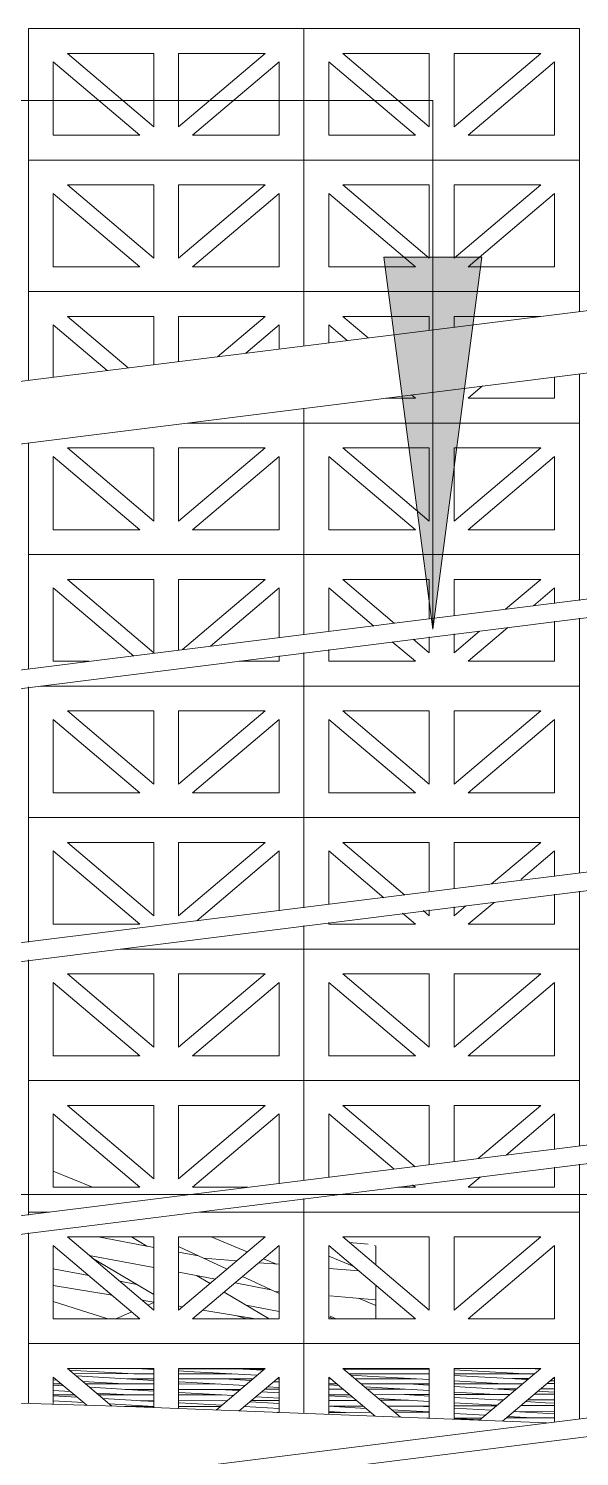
# Model space of a CAD drawing. Header units: millimetres. Extents: x -12186 to 152825, y -4386 to 9463.
# Drawn here: x -1967 to -1523, y 15 to 1166 of the extents above; entities that cross this region are included whole.
import ezdxf

# ---------------------------------------------------------------- set-up
doc = ezdxf.new("R2010")
doc.units = ezdxf.units.MM
for name, color, linetype, lineweight in [('A-FLOR', 192, 'Continuous', 9), ('A-FLOR-HRAL', 11, 'Continuous', 5), ('A-FLOR-PATT', 8, 'Continuous', 9), ('A-GLAZ-CURT', 52, 'Continuous', 5), ('C-TOPO', 7, 'Continuous', 5), ('G-ANNO-TEXT', 231, 'Continuous', 5)]:
    doc.layers.add(name, color=color, linetype=linetype, lineweight=lineweight)

# ---------------------------------------------------------------- blocks, each defined once
blk = doc.blocks.new('FP_1-Section A-A')
at = {"layer": 'A-FLOR-PATT', "color": 7, "lineweight": 5}
for p, q in [((-1934.4, 84.7), (-1882.3, 81.7)), ((-1931, 81.8), (-1882.3, 81.7)), ((-1882.3, 81.7), (-1866.2, 81.7)), ((-1880.5, 86), (-1866.2, 85.2)), ((-1874.2, 85.6), (-1866, 85.6)), ((-1845.9, 85.6), (-1794.2, 85.5)), ((-1845.9, 84), (-1838.9, 83.6)), ((-1845.9, 81.7), (-1803.5, 81.6)), ((-1838.9, 83.6), (-1782.9, 80.5)), ((-1794.2, 85.5), (-1778, 84.6)), ((-1794.2, 85.5), (-1777, 85.5)), ((-1713.4, 85.5), (-1644, 85.5)), ((-1708.2, 81.6), (-1645.9, 81.6)), ((-1707.6, 80.6), (-1689.7, 79.6)), ((-1645.9, 81.6), (-1644.2, 81.5)), ((-1645.9, 81.6), (-1644.2, 81.6)), ((-1624.2, 84.9), (-1567.1, 81.7)), ((-1624.2, 81.7), (-1567.1, 81.7)), ((-1567.1, 81.7), (-1559.4, 81.7)), ((-1563.2, 86), (-1554.8, 85.5)), ((-1947.2, 76.7), (-1944.1, 76.6)), ((-1947.2, 73.5), (-1940.6, 73.5)), ((-1947.2, 72.4), (-1938.7, 72)), ((-1928.8, 80), (-1866.2, 76.4)), ((-1923.4, 75.4), (-1890.2, 73.5)), ((-1921.2, 73.5), (-1890.2, 73.5)), ((-1917.9, 70.8), (-1866.2, 67.8)), ((-1890.2, 73.5), (-1866.2, 73.5)), ((-1889.3, 69.1), (-1866.2, 69.1)), ((-1887.8, 77.7), (-1866.2, 77.7)), ((-1845.9, 77.6), (-1810, 77.6)), ((-1845.9, 75.3), (-1792.6, 72.2)), ((-1845.9, 73.5), (-1813.7, 73.4)), ((-1845.9, 69.1), (-1814.2, 69.1)), ((-1814.2, 69.1), (-1797.4, 68.2)), ((-1814.2, 69.1), (-1796.3, 69.1)), ((-1810, 77.6), (-1787.8, 76.3)), ((-1810, 77.6), (-1786.3, 77.6)), ((-1776.9, 69.2), (-1765.2, 69.2)), ((-1774.5, 71.2), (-1765.2, 70.7)), ((-1769.7, 75.3), (-1765.2, 75.1)), ((-1766.9, 77.6), (-1765.2, 77.6)), ((-1725.2, 77.6), (-1723.4, 77.6)), ((-1725.2, 73.5), (-1718.5, 73.5)), ((-1725.2, 72.8), (-1717.1, 72.3)), ((-1725.2, 69.2), (-1713.5, 69.2)), ((-1704, 77.6), (-1654.7, 77.7)), ((-1699.2, 73.5), (-1660.9, 73.5)), ((-1696.4, 71.1), (-1644.2, 68.1)), ((-1694.1, 69.2), (-1664.1, 69.3)), ((-1689.7, 79.6), (-1644.2, 77.1)), ((-1660.9, 73.5), (-1644.2, 73.6)), ((-1660.9, 73.5), (-1644.8, 72.6)), ((-1624.2, 80.4), (-1564.9, 77.1)), ((-1624.2, 75.9), (-1584.5, 73.7)), ((-1624.2, 73.6), (-1584.5, 73.7)), ((-1624.2, 71.5), (-1574.9, 68.6)), ((-1589, 69.5), (-1573.9, 69.5)), ((-1584.5, 73.7), (-1568.9, 73.7)), ((-1577.1, 77.8), (-1564.1, 77.8)), ((-1554.4, 69.6), (-1543.2, 69.6)), ((-1549.5, 73.8), (-1543.2, 73.8)), ((-1546.8, 76.1), (-1543.2, 75.9)), ((-1544.7, 77.9), (-1543.2, 77.9)), ((-1947.2, 68.2), (-1933.3, 67.4)), ((-1947.2, 64.7), (-1930.1, 64.7)), ((-1947.2, 64), (-1928.1, 62.9)), ((-1947.2, 59.9), (-1922.9, 58.5)), ((-1912.6, 66.2), (-1885, 64.6)), ((-1910.7, 64.7), (-1885, 64.6)), ((-1907.3, 61.8), (-1866.2, 59.4)), ((-1885, 64.6), (-1866.2, 64.7)), ((-1877, 60), (-1866.2, 60)), ((-1845.9, 66.6), (-1802.2, 64.1)), ((-1845.9, 64.7), (-1811.3, 64.7)), ((-1845.9, 60), (-1807, 60.1)), ((-1845.9, 58.3), (-1835.8, 57.7)), ((-1835.8, 57.7), (-1811.4, 56.3)), ((-1788.7, 59.2), (-1765.2, 57.8)), ((-1787.6, 60.1), (-1765.2, 60.1)), ((-1784, 63.1), (-1765.2, 62)), ((-1779.3, 67.1), (-1765.2, 66.3)), ((-1725.2, 64.8), (-1708.3, 64.8)), ((-1725.2, 64), (-1706.1, 62.9)), ((-1725.2, 60.2), (-1702.9, 60.2)), ((-1688.9, 64.8), (-1664.2, 64.9)), ((-1685.3, 61.7), (-1644.2, 59.4)), ((-1683.6, 60.3), (-1660.8, 60.3)), ((-1664.2, 64.9), (-1644.2, 63.7)), ((-1664.2, 64.9), (-1644.2, 64.9)), ((-1624.2, 67), (-1590.5, 65.1)), ((-1624.2, 65), (-1590.5, 65.1)), ((-1624.2, 62.6), (-1584.7, 60.3)), ((-1624.2, 58.2), (-1589.5, 56.3)), ((-1590.5, 65.1), (-1579, 65.1)), ((-1588.7, 60.6), (-1584.4, 60.6)), ((-1566.5, 59.3), (-1550.8, 58.4)), ((-1564.9, 60.7), (-1543.2, 60.7)), ((-1559.6, 65.2), (-1543.2, 65.2)), ((-1556.7, 67.6), (-1553, 67.4)), ((-1553, 67.4), (-1543.2, 66.8)), ((-1550.8, 58.4), (-1543.2, 58)), ((-1902.1, 57.4), (-1866.2, 55.3)), ((-1889.9, 55.3), (-1866.2, 55.3)), ((-1845.9, 55.3), (-1812.6, 55.3)), ((-1793.3, 55.3), (-1765.2, 53.7)), ((-1766.8, 50.5), (-1765.2, 50.5)), ((-1725.2, 55.5), (-1695.3, 53.8)), ((-1725.2, 51.4), (-1711.4, 50.6)), ((-1725.2, 50.6), (-1711.4, 50.6)), ((-1724.1, 55.5), (-1697.3, 55.5)), ((-1711.4, 50.6), (-1691.6, 50.7)), ((-1678, 55.6), (-1653.8, 55.7)), ((-1674.6, 52.6), (-1644.2, 50.9)), ((-1672.3, 50.7), (-1644.2, 50.8)), ((-1653.8, 55.7), (-1644.2, 55.1)), ((-1653.8, 55.7), (-1644.2, 55.7)), ((-1624.2, 55.8), (-1589.9, 55.9)), ((-1624.2, 54), (-1594.2, 52.3)), ((-1624.2, 49.8), (-1598.8, 48.3)), ((-1582.1, 46.1), (-1561.1, 46.2)), ((-1580.7, 47.3), (-1561.1, 46.2)), ((-1576.1, 51.2), (-1543.2, 49.3)), ((-1574.2, 51.1), (-1543.2, 51.3)), ((-1570.4, 56), (-1543.2, 56.1)), ((-1561.1, 46.2), (-1543.2, 46.3)), ((-1646.1, 45.8), (-1644.2, 45.8)), ((-1624.2, 45.9), (-1601.6, 46)), ((-1624.2, 45.7), (-1603.4, 44.5))]:
    blk.add_line(p, q, dxfattribs=at)
blk = doc.blocks.new('The BREEZEBLOCK Family1 - The BREEZEBLOCK Family1-V93-Section A-A')
at = {"layer": 'A-GLAZ-CURT'}
for p, q in [((-1967.2, 106), (-1967.2, 57.8)), ((-1745.2, 106), (-1967.2, 106)), ((-1745.2, 49.6), (-1745.2, 106)), ((-1935.9, 86), (-1866.2, 86)), ((-1900, 55.6), (-1935.9, 86)), ((-1866.2, 86), (-1866.2, 54.3)), ((-1846.2, 53.6), (-1846.2, 86)), ((-1846.2, 86), (-1776.4, 86)), ((-1776.4, 86), (-1816, 52.4)), ((-1947.2, 57.1), (-1947.2, 79.1)), ((-1947.2, 79.1), (-1920.2, 56.3)), ((-1797.5, 51.7), (-1765.2, 79.1)), ((-1765.2, 79.1), (-1765.2, 50.4))]:
    blk.add_line(p, q, dxfattribs=at)
blk = doc.blocks.new('The BREEZEBLOCK Family1 - The BREEZEBLOCK Family1-V94-Section A-A')
at = {"layer": 'A-GLAZ-CURT'}
for p, q in [((-1745.2, 106), (-1745.2, 49.6)), ((-1523.2, 106), (-1745.2, 106)), ((-1523.2, 45.1), (-1523.2, 106)), ((-1713.9, 86), (-1644.2, 86)), ((-1667.5, 46.6), (-1713.9, 86)), ((-1644.2, 86), (-1644.2, 45.7)), ((-1624.2, 45), (-1624.2, 86)), ((-1624.2, 86), (-1554.4, 86)), ((-1554.4, 86), (-1603.8, 44.2)), ((-1725.2, 48.9), (-1725.2, 79.1)), ((-1725.2, 79.1), (-1687.8, 47.4)), ((-1585.2, 43.4), (-1543.2, 79.1)), ((-1543.2, 79.1), (-1543.2, 42.6))]:
    blk.add_line(p, q, dxfattribs=at)
blk = doc.blocks.new('The BREEZEBLOCK Family1 - The BREEZEBLOCK Family1-V97-Section A-A')
at = {"layer": 'A-GLAZ-CURT'}
for p, q in [((-1967.2, 212), (-1967.2, 209.6)), ((-1950.3, 212), (-1967.2, 212)), ((-1745.2, 212), (-1829.4, 212)), ((-1745.2, 106), (-1745.2, 212)), ((-1967.2, 195.3), (-1967.2, 106)), ((-1947.2, 126), (-1947.2, 185.1)), ((-1947.2, 185.1), (-1877.4, 126)), ((-1935.9, 192), (-1866.2, 192)), ((-1866.2, 132.9), (-1935.9, 192)), ((-1866.2, 192), (-1866.2, 132.9)), ((-1846.2, 132.9), (-1846.2, 192)), ((-1846.2, 192), (-1776.4, 192)), ((-1776.4, 192), (-1846.2, 132.9)), ((-1834.9, 126), (-1765.2, 185.1)), ((-1765.2, 185.1), (-1765.2, 126)), ((-1877.4, 126), (-1947.2, 126)), ((-1765.2, 126), (-1834.9, 126)), ((-1967.2, 106), (-1745.2, 106))]:
    blk.add_line(p, q, dxfattribs=at)
blk = doc.blocks.new('The BREEZEBLOCK Family1 - The BREEZEBLOCK Family1-V98-Section A-A')
at = {"layer": 'A-GLAZ-CURT'}
for p, q in [((-1745.2, 212), (-1745.2, 106)), ((-1523.2, 212), (-1745.2, 212)), ((-1523.2, 106), (-1523.2, 212)), ((-1725.2, 126), (-1725.2, 185.1)), ((-1725.2, 185.1), (-1655.4, 126)), ((-1713.9, 192), (-1644.2, 192)), ((-1644.2, 132.9), (-1713.9, 192)), ((-1644.2, 192), (-1644.2, 132.9)), ((-1624.2, 132.9), (-1624.2, 192)), ((-1624.2, 192), (-1554.4, 192)), ((-1554.4, 192), (-1624.2, 132.9)), ((-1612.9, 126), (-1543.2, 185.1)), ((-1543.2, 185.1), (-1543.2, 126)), ((-1655.4, 126), (-1725.2, 126)), ((-1543.2, 126), (-1612.9, 126)), ((-1745.2, 106), (-1523.2, 106))]:
    blk.add_line(p, q, dxfattribs=at)
blk = doc.blocks.new('The BREEZEBLOCK Family1 - The BREEZEBLOCK Family1-V100-Section A-A')
at = {"layer": 'A-GLAZ-CURT'}
for p, q in [((-1967.2, 318), (-1967.2, 212)), ((-1745.2, 318), (-1967.2, 318)), ((-1745.2, 237.4), (-1745.2, 318)), ((-1947.2, 232), (-1947.2, 291.1)), ((-1947.2, 291.1), (-1877.4, 232)), ((-1935.9, 298), (-1866.2, 298)), ((-1866.2, 238.9), (-1935.9, 298)), ((-1866.2, 298), (-1866.2, 238.9)), ((-1846.2, 238.9), (-1846.2, 298)), ((-1846.2, 298), (-1776.4, 298)), ((-1776.4, 298), (-1846.2, 238.9)), ((-1834.9, 232), (-1765.2, 291.1)), ((-1765.2, 291.1), (-1765.2, 234.9)), ((-1877.4, 232), (-1947.2, 232)), ((-1790.3, 232), (-1834.9, 232)), ((-1745.2, 212), (-1745.2, 223)), ((-1967.2, 212), (-1950.3, 212)), ((-1829.4, 212), (-1745.2, 212))]:
    blk.add_line(p, q, dxfattribs=at)
blk = doc.blocks.new('The BREEZEBLOCK Family1 - The BREEZEBLOCK Family1-V101-Section A-A')
at = {"layer": 'A-GLAZ-CURT'}
for p, q in [((-1745.2, 318), (-1745.2, 237.4)), ((-1523.2, 318), (-1745.2, 318)), ((-1523.2, 265.1), (-1523.2, 318)), ((-1725.2, 239.9), (-1725.2, 291.1)), ((-1725.2, 291.1), (-1672.5, 246.5)), ((-1713.9, 298), (-1644.2, 298)), ((-1655.6, 248.6), (-1713.9, 298)), ((-1644.2, 298), (-1644.2, 250)), ((-1624.2, 252.5), (-1624.2, 298)), ((-1624.2, 298), (-1554.4, 298)), ((-1554.4, 298), (-1604.9, 255.2)), ((-1582.2, 258), (-1543.2, 291.1)), ((-1543.2, 291.1), (-1543.2, 262.6)), ((-1543.2, 248.2), (-1543.2, 232)), ((-1523.2, 212), (-1523.2, 250.7)), ((-1655.4, 232), (-1669.4, 232)), ((-1657.6, 233.9), (-1655.4, 232)), ((-1612.9, 232), (-1603.1, 240.3)), ((-1543.2, 232), (-1612.9, 232)), ((-1745.2, 223), (-1745.2, 212)), ((-1745.2, 212), (-1523.2, 212))]:
    blk.add_line(p, q, dxfattribs=at)
blk = doc.blocks.new('The BREEZEBLOCK Family1 - The BREEZEBLOCK Family1-V104-Section A-A')
at = {"layer": 'A-GLAZ-CURT'}
for p, q in [((-1967.2, 415.3), (-1967.2, 318)), ((-1745.2, 424), (-1893.4, 424)), ((-1745.2, 318), (-1745.2, 424)), ((-1935.9, 404), (-1866.2, 404)), ((-1866.2, 344.9), (-1935.9, 404)), ((-1866.2, 404), (-1866.2, 344.9)), ((-1846.2, 344.9), (-1846.2, 404)), ((-1846.2, 404), (-1776.4, 404)), ((-1776.4, 404), (-1846.2, 344.9)), ((-1947.2, 338), (-1947.2, 397.1)), ((-1947.2, 397.1), (-1877.4, 338)), ((-1834.9, 338), (-1765.2, 397.1)), ((-1765.2, 397.1), (-1765.2, 338)), ((-1877.4, 338), (-1947.2, 338)), ((-1765.2, 338), (-1834.9, 338)), ((-1967.2, 318), (-1745.2, 318))]:
    blk.add_line(p, q, dxfattribs=at)
blk = doc.blocks.new('The BREEZEBLOCK Family1 - The BREEZEBLOCK Family1-V106-Section A-A')
at = {"layer": 'A-GLAZ-CURT'}
for p, q in [((-1967.2, 530), (-1967.2, 429.6)), ((-1745.2, 530), (-1967.2, 530)), ((-1745.2, 457.4), (-1745.2, 530)), ((-1935.9, 510), (-1866.2, 510)), ((-1866.2, 450.9), (-1935.9, 510)), ((-1866.2, 510), (-1866.2, 450.9)), ((-1846.2, 450.9), (-1846.2, 510)), ((-1846.2, 510), (-1776.4, 510)), ((-1776.4, 510), (-1846.2, 450.9)), ((-1947.2, 444), (-1947.2, 503.1)), ((-1947.2, 503.1), (-1877.4, 444)), ((-1831.5, 446.8), (-1765.2, 503.1)), ((-1765.2, 503.1), (-1765.2, 454.9)), ((-1877.4, 444), (-1947.2, 444)), ((-1745.2, 424), (-1745.2, 443)), ((-1893.4, 424), (-1745.2, 424))]:
    blk.add_line(p, q, dxfattribs=at)
blk = doc.blocks.new('The BREEZEBLOCK Family1 - The BREEZEBLOCK Family1-V107-Section A-A')
at = {"layer": 'A-GLAZ-CURT'}
for p, q in [((-1745.2, 530), (-1745.2, 457.4)), ((-1523.2, 530), (-1745.2, 530)), ((-1523.2, 485.1), (-1523.2, 530)), ((-1713.9, 510), (-1644.2, 510)), ((-1663.8, 467.6), (-1713.9, 510)), ((-1644.2, 510), (-1644.2, 471)), ((-1624.2, 472.5), (-1624.2, 510)), ((-1624.2, 510), (-1554.4, 510)), ((-1554.4, 510), (-1593.9, 476.6)), ((-1725.2, 459.9), (-1725.2, 503.1)), ((-1725.2, 503.1), (-1680.7, 465.4)), ((-1570.4, 480), (-1543.2, 503.1)), ((-1543.2, 503.1), (-1543.2, 482.6)), ((-1612.9, 444), (-1592, 461.7)), ((-1543.2, 468.2), (-1543.2, 444)), ((-1523.2, 424), (-1523.2, 470.7)), ((-1665.8, 452.9), (-1655.4, 444)), ((-1644.2, 450.9), (-1649, 455)), ((-1644.2, 455.6), (-1644.2, 450.9)), ((-1614.7, 458.9), (-1624.2, 450.9)), ((-1624.2, 450.9), (-1624.2, 458.1)), ((-1745.2, 443), (-1745.2, 424)), ((-1725.2, 444), (-1725.2, 445.5)), ((-1655.4, 444), (-1725.2, 444)), ((-1543.2, 444), (-1612.9, 444)), ((-1745.2, 424), (-1523.2, 424))]:
    blk.add_line(p, q, dxfattribs=at)
blk = doc.blocks.new('The BREEZEBLOCK Family1 - The BREEZEBLOCK Family1-V110-Section A-A')
at = {"layer": 'A-GLAZ-CURT'}
for p, q in [((-1967.2, 635.3), (-1967.2, 530)), ((-1745.2, 636), (-1957.4, 636)), ((-1745.2, 530), (-1745.2, 636)), ((-1935.9, 616), (-1866.2, 616)), ((-1866.2, 556.9), (-1935.9, 616)), ((-1866.2, 616), (-1866.2, 556.9)), ((-1846.2, 556.9), (-1846.2, 616)), ((-1846.2, 616), (-1776.4, 616)), ((-1776.4, 616), (-1846.2, 556.9)), ((-1947.2, 550), (-1947.2, 609.1)), ((-1947.2, 609.1), (-1877.4, 550)), ((-1834.9, 550), (-1765.2, 609.1)), ((-1765.2, 609.1), (-1765.2, 550)), ((-1877.4, 550), (-1947.2, 550)), ((-1765.2, 550), (-1834.9, 550)), ((-1967.2, 530), (-1745.2, 530))]:
    blk.add_line(p, q, dxfattribs=at)
blk = doc.blocks.new('The BREEZEBLOCK Family1 - The BREEZEBLOCK Family1-V112-Section A-A')
at = {"layer": 'A-GLAZ-CURT'}
for p, q in [((-1967.2, 742), (-1967.2, 649.6)), ((-1745.2, 742), (-1967.2, 742)), ((-1745.2, 677.4), (-1745.2, 742)), ((-1947.2, 656), (-1947.2, 715.1)), ((-1947.2, 715.1), (-1882.4, 660.2)), ((-1935.9, 722), (-1866.2, 722)), ((-1866.2, 662.9), (-1935.9, 722)), ((-1866.2, 722), (-1866.2, 662.9)), ((-1846.2, 664.8), (-1846.2, 722)), ((-1846.2, 722), (-1776.4, 722)), ((-1776.4, 722), (-1843.2, 665.4)), ((-1820.5, 668.2), (-1765.2, 715.1)), ((-1765.2, 715.1), (-1765.2, 674.9)), ((-1765.2, 660.5), (-1765.2, 656)), ((-1745.2, 636), (-1745.2, 663)), ((-1918.3, 656), (-1947.2, 656)), ((-1765.2, 656), (-1797.4, 656)), ((-1957.4, 636), (-1745.2, 636))]:
    blk.add_line(p, q, dxfattribs=at)
blk = doc.blocks.new('The BREEZEBLOCK Family1 - The BREEZEBLOCK Family1-V113-Section A-A')
at = {"layer": 'A-GLAZ-CURT'}
for p, q in [((-1745.2, 742), (-1745.2, 677.4)), ((-1523.2, 742), (-1745.2, 742)), ((-1523.2, 705.1), (-1523.2, 742)), ((-1725.2, 679.9), (-1725.2, 715.1)), ((-1725.2, 715.1), (-1688.9, 684.4)), ((-1713.9, 722), (-1644.2, 722)), ((-1672.1, 686.5), (-1713.9, 722)), ((-1644.2, 722), (-1644.2, 690)), ((-1624.2, 692.5), (-1624.2, 722)), ((-1624.2, 722), (-1554.4, 722)), ((-1554.4, 722), (-1582.8, 697.9)), ((-1560.1, 700.8), (-1543.2, 715.1)), ((-1543.2, 715.1), (-1543.2, 702.6)), ((-1523.2, 636), (-1523.2, 690.7)), ((-1603.6, 680.3), (-1624.2, 662.9)), ((-1612.9, 656), (-1580.9, 683.1)), ((-1543.2, 688.2), (-1543.2, 656)), ((-1674.1, 671.8), (-1655.4, 656)), ((-1644.2, 662.9), (-1657.2, 673.9)), ((-1644.2, 675.6), (-1644.2, 662.9)), ((-1624.2, 662.9), (-1624.2, 678.1)), ((-1745.2, 663), (-1745.2, 636)), ((-1725.2, 656), (-1725.2, 665.5)), ((-1655.4, 656), (-1725.2, 656)), ((-1543.2, 656), (-1612.9, 656)), ((-1745.2, 636), (-1523.2, 636))]:
    blk.add_line(p, q, dxfattribs=at)
blk = doc.blocks.new('The BREEZEBLOCK Family1 - The BREEZEBLOCK Family1-V116-Section A-A')
at = {"layer": 'A-GLAZ-CURT'}
for p, q in [((-1745.2, 848), (-1839.2, 848)), ((-1745.2, 742), (-1745.2, 848)), ((-1967.2, 832), (-1967.2, 742)), ((-1947.2, 762), (-1947.2, 821.1)), ((-1947.2, 821.1), (-1877.4, 762)), ((-1935.9, 828), (-1866.2, 828)), ((-1866.2, 768.9), (-1935.9, 828)), ((-1866.2, 828), (-1866.2, 768.9)), ((-1846.2, 768.9), (-1846.2, 828)), ((-1846.2, 828), (-1776.4, 828)), ((-1776.4, 828), (-1846.2, 768.9)), ((-1834.9, 762), (-1765.2, 821.1)), ((-1765.2, 821.1), (-1765.2, 762)), ((-1877.4, 762), (-1947.2, 762)), ((-1765.2, 762), (-1834.9, 762)), ((-1967.2, 742), (-1745.2, 742))]:
    blk.add_line(p, q, dxfattribs=at)
blk = doc.blocks.new('The BREEZEBLOCK Family1 - The BREEZEBLOCK Family1-V118-Section A-A')
at = {"layer": 'A-GLAZ-CURT'}
for p, q in [((-1967.2, 954), (-1967.2, 882.4)), ((-1745.2, 954), (-1967.2, 954)), ((-1745.2, 910.1), (-1745.2, 954)), ((-1935.9, 934), (-1866.2, 934)), ((-1886.9, 892.4), (-1935.9, 934)), ((-1866.2, 934), (-1866.2, 895)), ((-1846.2, 897.5), (-1846.2, 934)), ((-1846.2, 934), (-1776.4, 934)), ((-1776.4, 934), (-1814.8, 901.4)), ((-1947.2, 884.9), (-1947.2, 927.1)), ((-1947.2, 927.1), (-1903.7, 890.3)), ((-1792.1, 904.3), (-1765.2, 927.1)), ((-1765.2, 927.1), (-1765.2, 907.6)), ((-1745.2, 848), (-1745.2, 860)), ((-1839.2, 848), (-1745.2, 848))]:
    blk.add_line(p, q, dxfattribs=at)
blk = doc.blocks.new('The BREEZEBLOCK Family1 - The BREEZEBLOCK Family1-V119-Section A-A')
at = {"layer": 'A-GLAZ-CURT'}
for p, q in [((-1745.2, 954), (-1745.2, 910.1)), ((-1523.2, 954), (-1745.2, 954)), ((-1523.2, 937.9), (-1523.2, 954)), ((-1713.9, 934), (-1644.2, 934)), ((-1693.4, 916.6), (-1713.9, 934)), ((-1644.2, 934), (-1644.2, 922.8)), ((-1624.2, 925.3), (-1624.2, 934)), ((-1624.2, 934), (-1554.4, 934)), ((-1725.2, 912.6), (-1725.2, 927.1)), ((-1725.2, 927.1), (-1710.3, 914.5)), ((-1523.2, 848), (-1523.2, 887.6)), ((-1612.9, 868), (-1601.2, 877.9)), ((-1543.2, 885.1), (-1543.2, 868)), ((-1655.4, 868), (-1679.2, 868)), ((-1658.6, 870.7), (-1655.4, 868)), ((-1543.2, 868), (-1612.9, 868)), ((-1745.2, 860), (-1745.2, 848)), ((-1745.2, 848), (-1523.2, 848))]:
    blk.add_line(p, q, dxfattribs=at)
blk = doc.blocks.new('Railing - Railing-1115766-Section A-A')
at = {"layer": 'A-FLOR-HRAL'}
for p, q in [((-1049.3, 764.6), (-4141.8, 378.1)), ((-4141.8, 362.9), (-1049.3, 749.5)), ((-1049.3, 544.6), (-4141.8, 158.1)), ((-4141.8, 142.9), (-1049.3, 529.5)), ((-1049.3, 324.6), (-4141.8, -61.9)), ((-4141.8, -77.1), (-1049.3, 309.5)), ((-1049.3, 104.6), (-4141.8, -281.9)), ((-4141.8, -297.1), (-1049.3, 89.5))]:
    blk.add_line(p, q, dxfattribs=at)
blk = doc.blocks.new('Top Rail Type - Top Rail_Internal_-1115820-Section A-A')
at = {"layer": 'A-FLOR-HRAL'}
for p, q in [((-1049.3, 997.1), (-4141.8, 610.6)), ((-4141.8, 560.2), (-1049.3, 946.7))]:
    blk.add_line(p, q, dxfattribs=at)

msp = doc.modelspace()

# ---------------------------------------------------------------- hatches: boundary and pattern name
at = {"layer": 'A-FLOR-PATT', "lineweight": 5}
h = msp.add_hatch(dxfattribs=at)
h.set_pattern_fill('FP_11', style=0, pattern_type=2)
h.set_pattern_definition([(329.301, (3198.42, -1470.277), (128.15608, -40.41612), [139.905, -46.635]), (349.32, (3238.519, -1494.085), (128.15721, -40.414637), [268.828, -89.609])])
h.paths.add_polyline_path([(-1777, 126), (-1765.2, 126), (-1765.2, 146.4), (-1794.6, 160.1), (-1826.6, 133), (-1784.2, 126)])
h.paths.add_polyline_path([(-1721.6, 126), (-1725.2, 127.7), (-1725.2, 126)])
h.paths.add_polyline_path([(-1842.8, 135.7), (-1807.1, 166), (-1846.2, 184.2), (-1845.9, 136.2)])
h.paths.add_polyline_path([(-1866.2, 139.5), (-1866.2, 192), (-1935.9, 192), (-1875.9, 141.1)])
h.paths.add_polyline_path([(-1899.9, 145.1), (-1947.2, 185.1), (-1947.2, 152.9), (-1914.8, 147.6)])
h.paths.add_polyline_path([(-1992.4, 160.4), (-1992.4, 178.4), (-1995.8, 174.1), (-1993.9, 160.6)])
h.paths.add_polyline_path([(-2092.6, 176.9), (-2089.7, 179.5), (-2100.1, 178.2)])
h.paths.add_polyline_path([(-2010, 183.9), (-2005.2, 190), (-2010, 189.4), (-2010, 185.1)])
h.paths.add_polyline_path([(-2121.4, 232), (-2081.4, 232), (-2097.7, 252.6), (-2121.8, 232)])
h.paths.add_polyline_path([(-2295.8, 232), (-2296.1, 238.9), (-2313, 253.6), (-2337, 232), (-2328, 232)])
h.paths.add_polyline_path([(-2406.2, 232), (-2406.2, 236.2), (-2421.5, 250), (-2438.8, 234.1), (-2426.2, 232), (-2416.6, 232)])
h.paths.add_polyline_path([(-2190.2, 232), (-2179, 232), (-2179, 235.6), (-2202.7, 255.8), (-2230.1, 232)])
h.paths.add_polyline_path([(-2070.2, 245.6), (-2070.2, 276.2), (-2084.6, 263.9), (-2075, 251.7)])
h.paths.add_polyline_path([(-2122.8, 257.1), (-2109.9, 268.1), (-2122.8, 284), (-2122.8, 271.8)])
h.paths.add_polyline_path([(-2232.7, 260.8), (-2221.3, 271.8), (-2232.7, 281.6), (-2232.7, 270.9)])
h.paths.add_polyline_path([(-2179, 261.5), (-2179, 276.5), (-2187.7, 268.9)])
h.paths.add_polyline_path([(-2339.3, 268.4), (-2334.7, 272.5), (-2339.3, 276.5), (-2339.3, 271.8)])
h.paths.add_polyline_path([(-2096.8, 279.3), (-2091, 284.3), (-2103.3, 287.5)])
h.paths.add_polyline_path([(-2205.6, 284.3), (-2190.2, 298), (-2221.6, 298), (-2213.6, 291.1)])
h.paths.add_polyline_path([(-2317.2, 288.3), (-2306.4, 298), (-2328, 297.7), (-2320.4, 291.1)])
h.paths.add_polyline_path([(-2424.3, 290.9), (-2416.6, 298), (-2432.2, 298), (-2424.5, 291.1)])
h.paths.add_polyline_path([(-2529.4, 294.2), (-2525.5, 298), (-2533.6, 298), (-2530, 294.7)])
h.paths.add_polyline_path([(-2406.2, 338), (-2406.2, 342.2), (-2421.5, 356), (-2441, 338)])
h.paths.add_polyline_path([(-2720.5, 338), (-2716.2, 338.2), (-2716.8, 342.2), (-2720.3, 338.2)])
h.paths.add_polyline_path([(-2539, 338), (-2515.8, 338.2), (-2516.6, 344.9), (-2517.7, 346), (-2532.8, 344.1), (-2538.8, 338.2)])
h.paths.add_polyline_path([(-2295.8, 338), (-2296.2, 338.5), (-2296.2, 338.5), (-2328, 346.1), (-2337, 338), (-2328, 338)])
h.paths.add_polyline_path([(-2627.7, 347.3), (-2622.7, 347.9), (-2625, 350.1)])
h.paths.add_polyline_path([(-3285.3, 373.8), (-3285.3, 470), (-3616.8, 428.6), (-3292.1, 375)])
h.paths.add_polyline_path([(-3657.9, 438.6), (-3285.3, 485.1), (-3285.3, 599.5), (-3459.4, 645.5), (-4014.1, 575.3), (-4014.1, 532.8), (-3657.9, 599), (-3657.9, 471)])
h.paths.add_polyline_path([(-2720.5, 444), (-2716.2, 444), (-2716.8, 448.2), (-2718.2, 446.6)])
h.paths.add_polyline_path([(-4117.2, 513.6), (-4038.5, 528.2), (-4038.5, 573.1), (-4117.2, 563.3), (-4117.2, 557.1)])
h.paths.add_polyline_path([(-4166.4, 519.3), (-4166.7, 607.5), (-3588.9, 679.7), (-3861.8, 751.7), (-4685.3, 605), (-4187.4, 522.8)])
h = msp.add_hatch(dxfattribs=at)
h.set_pattern_fill('FP_12', style=0, pattern_type=2)
h.set_pattern_definition([(203, (3004.13, -1397.66), (69.4932, -39.8095), [77.859, -25.953]), (342.375, (2980.24, -1407.804), (69.493722, -39.80837), [293.948, -97.983])])
h.paths.add_polyline_path([(-2295.8, 126), (-2296.1, 132.9), (-2313, 147.6), (-2337, 126), (-2328, 126)])
h.paths.add_polyline_path([(-2406.2, 126), (-2406.2, 130.2), (-2416.6, 138.6), (-2429.1, 137), (-2441, 126), (-2416.6, 126)])
h.paths.add_polyline_path([(-2230.1, 126), (-2179, 126), (-2179, 129.6), (-2202.7, 149.8), (-2215.1, 139)])
h.paths.add_polyline_path([(-2720.5, 126), (-2716.2, 126), (-2716.8, 130.2), (-2718.2, 128.6)])
h.paths.add_polyline_path([(-2121.8, 126), (-2081.4, 126), (-2097.7, 146.6), (-2121.4, 126.3)])
h.paths.add_polyline_path([(-1947.2, 126), (-1877.4, 126), (-1899.9, 145.1), (-1947.2, 152.9), (-1947.2, 139)])
h.paths.add_polyline_path([(-1784.2, 126), (-1826.8, 132.9), (-1834.9, 126)])
h.paths.add_polyline_path([(-2635.8, 126.3), (-2619.4, 128.4), (-2619.6, 132.9), (-2625, 138.1), (-2635.8, 127.1)])
h.paths.add_polyline_path([(-1846.2, 132.9), (-1842.8, 135.7), (-1846.2, 136.2)])
h.paths.add_polyline_path([(-1866.2, 132.9), (-1866.2, 139.5), (-1875.9, 141.1), (-1873.4, 139)])
h.paths.add_polyline_path([(-2070.2, 139.6), (-2070.2, 170.2), (-2084.6, 157.9), (-2075, 145.7)])
h.paths.add_polyline_path([(-1992.4, 150), (-1992.4, 160.4), (-1993.9, 160.6)])
h.paths.add_polyline_path([(-2122.8, 151.1), (-2109.9, 162.1), (-2121.4, 175.5), (-2122.8, 175.3)])
h.paths.add_polyline_path([(-2232.7, 154.8), (-2223.6, 162.7), (-2232.7, 161.6)])
h.paths.add_polyline_path([(-2179, 155.5), (-2179, 168.3), (-2181.9, 167.9), (-2187.7, 162.9)])
h.paths.add_polyline_path([(-2339.3, 163.4), (-2338, 163.5), (-2334.7, 166.5), (-2339.3, 170.5)])
h.paths.add_polyline_path([(-2096.8, 173.3), (-2092.6, 176.9), (-2100.6, 178.1)])
h.paths.add_polyline_path([(-2207.4, 179.9), (-2203.3, 180.4), (-2190.2, 192), (-2221.6, 192), (-2213.6, 185.1)])
h.paths.add_polyline_path([(-2317.2, 182.3), (-2306.4, 192), (-2328, 191.7), (-2320.4, 185.1)])
h.paths.add_polyline_path([(-3285.3, 184.2), (-3285.3, 250), (-3439.8, 230.7), (-3288.2, 185.1)])
h.paths.add_polyline_path([(-2424.3, 184.9), (-2416.6, 192), (-2432.2, 192), (-2424.5, 185.1)])
h.paths.add_polyline_path([(-2529.4, 188.2), (-2525.5, 192), (-2533.6, 192), (-2530, 188.7)])
h.paths.add_polyline_path([(-2628.8, 232), (-2619.4, 232), (-2619.6, 238.9), (-2625, 244.1), (-2635.8, 232)])
h.paths.add_polyline_path([(-2720.5, 232), (-2716.2, 232), (-2716.8, 236.2), (-2718.2, 234.6)])
h.paths.add_polyline_path([(-2515.8, 232), (-2516.6, 238.9), (-2524.5, 246.2), (-2539, 232), (-2534.6, 232)])
h.paths.add_polyline_path([(-2441, 232), (-2426.2, 232), (-2438.8, 234.1)])
h.paths.add_polyline_path([(-3475.3, 241.4), (-3285.3, 265.1), (-3285.3, 373.8), (-3616.8, 428.6), (-3657.9, 423.4), (-3657.9, 296.2), (-3498.7, 248.4)])
h.paths.add_polyline_path([(-4291.1, 486.5), (-4166.4, 505.8), (-4166.4, 519.3), (-4679.9, 603.4), (-4394, 517.5)])
h.paths.add_polyline_path([(-4142, 509.6), (-4141.5, 509.6), (-4142, 515.3)])
h = msp.add_hatch(dxfattribs=at)
h.set_pattern_fill('FP_13', style=0, pattern_type=2)
h.set_pattern_definition([(337.354, (592.62, -1198.09), (137.42841, -33.36861), [214.775, -71.592]), (355.351, (658.692, -1225.656), (137.42866, -33.36756), [214.775, -71.592])])
h.paths.add_polyline_path([(-1721.6, 126), (-1687.3, 126), (-1687.3, 153.1), (-1725.2, 185.1), (-1724, 127.1)])
h.paths.add_polyline_path([(-1765.2, 146.4), (-1765.2, 185.1), (-1794.6, 160.1), (-1776.4, 151.6)])
h.paths.add_polyline_path([(-1807.1, 166), (-1777, 192), (-1846.2, 192), (-1845.9, 184.1), (-1834.9, 178.9)])
h.paths.add_polyline_path([(-1687.3, 169.5), (-1687.3, 184.8), (-1712.7, 190.9), (-1708.2, 187.1)])
h.paths.add_polyline_path([(-1947.2, 232), (-1881.7, 232), (-1947.2, 247.9)])
at = {"layer": 'G-ANNO-TEXT'}
msp.add_hatch(color=7, dxfattribs=at).paths.add_polyline_path([(-1641.3, 681.8), (-1601.8, 981.8), (-1680.8, 981.8)])

# ---------------------------------------------------------------- linework, layer by layer
at = {"layer": 'A-FLOR', "color": 8}
for p, q in [((-1687.3, 184.8), (-1687.3, 169.5)), ((-1807.1, 166), (-1845.9, 184.1)), ((-1947.2, 152.9), (-1899.9, 145.1)), ((-1765.2, 146.4), (-1794.6, 160.1)), ((-1687.3, 153.1), (-1687.3, 126)), ((-1875.9, 141.1), (-1866.2, 139.5)), ((-1845.9, 136.2), (-1842.8, 135.7)), ((-1826.6, 133), (-1784.2, 126)), ((-1721.6, 126), (-1725.2, 127.7))]:
    msp.add_line(p, q, dxfattribs=at)
at = {"layer": 'C-TOPO'}
for p, q in [((-2014.1, 59.4), (-1887.6, 55.2)), ((-1887.6, 55.2), (-2014.1, 59.4)), ((-1887.6, 55.2), (-2014.1, 59.4)), ((-1549.8, 42.1), (-1887.6, 55.2)), ((-1549.8, 42.1), (-1887.6, 55.2)), ((-1549.8, 42.1), (-1887.6, 55.2))]:
    msp.add_line(p, q, dxfattribs=at)
at = {"layer": 'G-ANNO-TEXT', "color": 7}
for p, q in [((-1641.3, 1108), (-3647.2, 1108)), ((-1641.3, 681.8), (-1641.3, 1108)), ((-1601.8, 981.8), (-1680.8, 981.8)), ((-1680.8, 981.8), (-1641.3, 681.8)), ((-1641.3, 681.8), (-1601.8, 981.8)), ((-1217.2, 226.3), (-3647.2, 226.3))]:
    msp.add_line(p, q, dxfattribs=at)

# ---------------------------------------------------------------- block references
at = {"layer": 'A-FLOR', "color": 8}
msp.add_blockref('FP_1-Section A-A', (0, 0), dxfattribs=at)
at = {"layer": 'A-FLOR-HRAL'}
for name in ['Top Rail Type - Top Rail_Internal_-1115820-Section A-A', 'Railing - Railing-1115766-Section A-A']:
    msp.add_blockref(name, (0, 0), dxfattribs=at)
at = {"layer": 'A-GLAZ-CURT'}
for name, p in [('The BREEZEBLOCK Family1 - The BREEZEBLOCK Family1-V98-Section A-A', (-222, 954)), ('The BREEZEBLOCK Family1 - The BREEZEBLOCK Family1-V98-Section A-A', (0, 954)), ('The BREEZEBLOCK Family1 - The BREEZEBLOCK Family1-V98-Section A-A', (-222, 848)), ('The BREEZEBLOCK Family1 - The BREEZEBLOCK Family1-V98-Section A-A', (0, 848)), ('The BREEZEBLOCK Family1 - The BREEZEBLOCK Family1-V118-Section A-A', (0, 0)), ('The BREEZEBLOCK Family1 - The BREEZEBLOCK Family1-V119-Section A-A', (0, 0)), ('The BREEZEBLOCK Family1 - The BREEZEBLOCK Family1-V116-Section A-A', (0, 0)), ('The BREEZEBLOCK Family1 - The BREEZEBLOCK Family1-V98-Section A-A', (0, 636)), ('The BREEZEBLOCK Family1 - The BREEZEBLOCK Family1-V112-Section A-A', (0, 0)), ('The BREEZEBLOCK Family1 - The BREEZEBLOCK Family1-V113-Section A-A', (0, 0)), ('The BREEZEBLOCK Family1 - The BREEZEBLOCK Family1-V110-Section A-A', (0, 0)), ('The BREEZEBLOCK Family1 - The BREEZEBLOCK Family1-V98-Section A-A', (0, 424)), ('The BREEZEBLOCK Family1 - The BREEZEBLOCK Family1-V106-Section A-A', (0, 0)), ('The BREEZEBLOCK Family1 - The BREEZEBLOCK Family1-V107-Section A-A', (0, 0)), ('The BREEZEBLOCK Family1 - The BREEZEBLOCK Family1-V104-Section A-A', (0, 0)), ('The BREEZEBLOCK Family1 - The BREEZEBLOCK Family1-V98-Section A-A', (0, 212)), ('The BREEZEBLOCK Family1 - The BREEZEBLOCK Family1-V100-Section A-A', (0, 0)), ('The BREEZEBLOCK Family1 - The BREEZEBLOCK Family1-V101-Section A-A', (0, 0)), ('The BREEZEBLOCK Family1 - The BREEZEBLOCK Family1-V97-Section A-A', (0, 0)), ('The BREEZEBLOCK Family1 - The BREEZEBLOCK Family1-V98-Section A-A', (0, 0)), ('The BREEZEBLOCK Family1 - The BREEZEBLOCK Family1-V93-Section A-A', (0, 0)), ('The BREEZEBLOCK Family1 - The BREEZEBLOCK Family1-V94-Section A-A', (0, 0))]:
    msp.add_blockref(name, p, dxfattribs=at)

doc.saveas('drawing.dxf')
